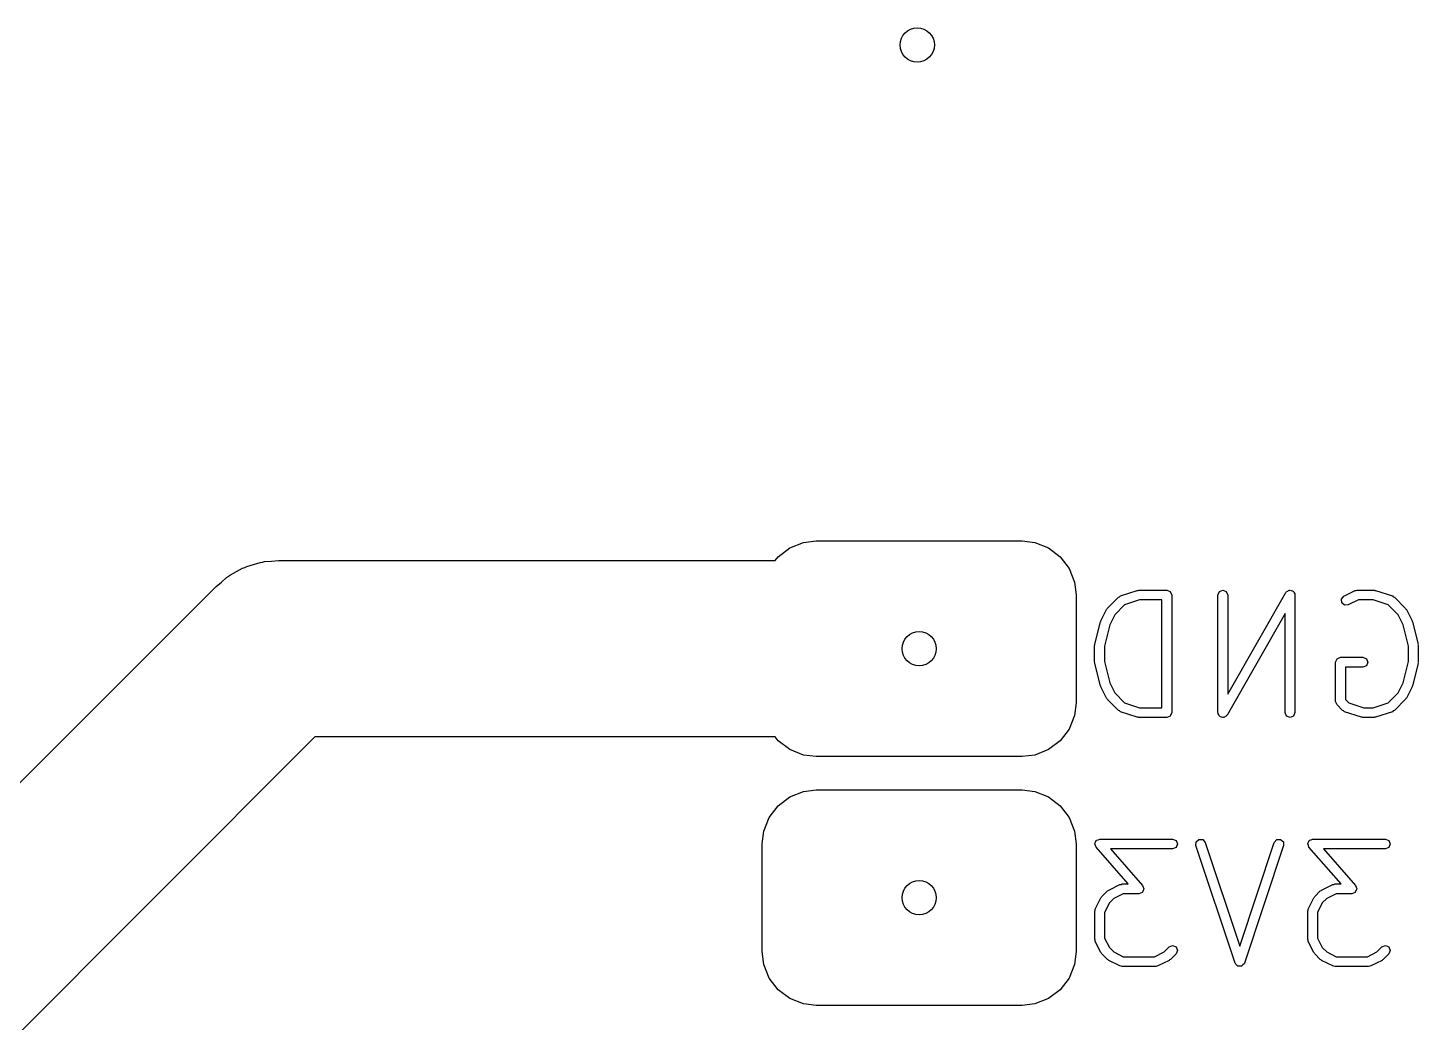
# Model space of a CAD drawing. Extents: x 3.77 to 7.14, y -5.39 to -1.99.
# Drawn here: x 6.568 to 7.126, y -2.582 to -2.182 of the extents above; entities that cross this region are included whole.
import ezdxf

# ---------------------------------------------------------------- set-up
doc = ezdxf.new("R2010")
doc.units = 0
doc.header["$MEASUREMENT"] = 0
doc.layers.add('BLACK', color=7, linetype='CONTINUOUS')

msp = doc.modelspace()

# ---------------------------------------------------------------- linework, layer by layer
at = {"layer": 'BLACK', "linetype": 'CONTINUOUS'}
for p, q in [((6.87364, -2.39116), (6.87913, -2.389)), ((6.87913, -2.389), (6.88425, -2.38839)), ((6.88425, -2.38839), (6.96693, -2.38839)), ((6.96693, -2.38839), (6.97206, -2.389)), ((6.97206, -2.389), (6.97754, -2.39116)), ((6.86778, -2.39626), (6.86894, -2.39473)), ((6.86894, -2.39473), (6.87364, -2.39116)), ((6.97754, -2.39116), (6.98224, -2.39473)), ((6.98224, -2.39473), (6.9858, -2.39943)), ((6.64901, -2.40198), (6.65149, -2.40071)), ((6.65149, -2.40071), (6.6539, -2.39932)), ((6.6539, -2.39932), (6.65478, -2.39904)), ((6.65478, -2.39904), (6.65561, -2.39861)), ((6.65561, -2.39861), (6.65829, -2.39789)), ((6.65829, -2.39789), (6.66094, -2.39703)), ((6.66094, -2.39703), (6.66187, -2.39694)), ((6.66187, -2.39694), (6.66276, -2.3967)), ((6.66276, -2.3967), (6.66554, -2.39655)), ((6.66554, -2.39655), (6.66831, -2.39626)), ((6.66831, -2.39626), (6.86778, -2.39626)), ((6.9858, -2.39943), (6.98797, -2.40491)), ((6.64325, -2.40664), (6.64541, -2.40489)), ((6.64541, -2.40489), (6.64748, -2.40303)), ((6.64748, -2.40303), (6.64829, -2.40256)), ((6.64829, -2.40256), (6.64901, -2.40198)), ((6.98797, -2.40491), (6.98858, -2.41004)), ((6.36032, -2.68957), (6.64325, -2.40664)), ((6.98858, -2.41004), (6.98858, -2.45335)), ((7.00114, -2.41547), (7.00564, -2.41097)), ((7.00564, -2.41097), (7.00606, -2.41079)), ((7.00606, -2.41079), (7.00641, -2.41049)), ((7.00641, -2.41049), (7.01316, -2.40824)), ((7.01316, -2.40824), (7.01348, -2.40827)), ((7.01348, -2.40827), (7.01378, -2.40814)), ((7.01378, -2.40814), (7.02503, -2.40814)), ((7.02503, -2.40814), (7.02642, -2.40872)), ((7.02642, -2.40872), (7.027, -2.41011)), ((7.027, -2.41011), (7.027, -2.45736)), ((7.04556, -2.41011), (7.04613, -2.40872)), ((7.04556, -2.45736), (7.04556, -2.41011)), ((7.04613, -2.40872), (7.04753, -2.40814)), ((7.04753, -2.40814), (7.04892, -2.40872)), ((7.04892, -2.40872), (7.04949, -2.41011)), ((7.04949, -2.44994), (7.07281, -2.40914)), ((7.04949, -2.41011), (7.04949, -2.44994)), ((7.07281, -2.40914), (7.07303, -2.40897)), ((7.07303, -2.40897), (7.07313, -2.40872)), ((7.07313, -2.40872), (7.0736, -2.40853)), ((7.0736, -2.40853), (7.074, -2.40821)), ((7.074, -2.40821), (7.07427, -2.40825)), ((7.07427, -2.40825), (7.07452, -2.40814)), ((7.07452, -2.40814), (7.07499, -2.40834)), ((7.07499, -2.40834), (7.0755, -2.4084)), ((7.0755, -2.4084), (7.07566, -2.40862)), ((7.07566, -2.40862), (7.07591, -2.40872)), ((7.07591, -2.40872), (7.07611, -2.40919)), ((7.07611, -2.40919), (7.07642, -2.40959)), ((7.07642, -2.40959), (7.07639, -2.40986)), ((7.07639, -2.40986), (7.07649, -2.41011)), ((7.07649, -2.41011), (7.07649, -2.45736)), ((7.09515, -2.41174), (7.09614, -2.4106)), ((7.09526, -2.41324), (7.09515, -2.41174)), ((7.09614, -2.4106), (7.10064, -2.40835)), ((7.10064, -2.40835), (7.1011, -2.40832)), ((7.1011, -2.40832), (7.10152, -2.40814)), ((7.10152, -2.40814), (7.10827, -2.40814)), ((7.10827, -2.40814), (7.10857, -2.40827)), ((7.10857, -2.40827), (7.10889, -2.40824)), ((7.10889, -2.40824), (7.11564, -2.41049)), ((7.11564, -2.41049), (7.11599, -2.41079)), ((7.11599, -2.41079), (7.11641, -2.41097)), ((7.11641, -2.41097), (7.12091, -2.41547)), ((6.99852, -2.42048), (7.00077, -2.41598)), ((7.00077, -2.41598), (7.00101, -2.41577)), ((7.00101, -2.41577), (7.00114, -2.41547)), ((7.00809, -2.41408), (7.00415, -2.41803)), ((7.0141, -2.41208), (7.00809, -2.41408)), ((7.02306, -2.41208), (7.0141, -2.41208)), ((7.02306, -2.45539), (7.02306, -2.41208)), ((7.07255, -2.41752), (7.04923, -2.45833)), ((7.07255, -2.45736), (7.07255, -2.41752)), ((7.0964, -2.41423), (7.09526, -2.41324)), ((7.0979, -2.41412), (7.0964, -2.41423)), ((7.10198, -2.41208), (7.0979, -2.41412)), ((7.10795, -2.41208), (7.10198, -2.41208)), ((7.11395, -2.41408), (7.10795, -2.41208)), ((7.1179, -2.41803), (7.11395, -2.41408)), ((7.12091, -2.41547), (7.12103, -2.41577)), ((7.12103, -2.41577), (7.12128, -2.41598)), ((7.12128, -2.41598), (7.12353, -2.42048)), ((6.99612, -2.42988), (6.99837, -2.42088)), ((6.99837, -2.42088), (6.9985, -2.4207)), ((6.9985, -2.4207), (6.99852, -2.42048)), ((7.00214, -2.42205), (7, -2.4306)), ((7.00415, -2.41803), (7.00214, -2.42205)), ((7.11991, -2.42205), (7.1179, -2.41803)), ((7.12205, -2.4306), (7.11991, -2.42205)), ((7.12353, -2.42048), (7.12354, -2.4207)), ((7.12354, -2.4207), (7.12368, -2.42088)), ((7.12368, -2.42088), (7.12593, -2.42988)), ((6.99606, -2.43036), (6.99616, -2.43013)), ((6.99606, -2.43711), (6.99606, -2.43036)), ((6.99616, -2.43013), (6.99612, -2.42988)), ((7, -2.4306), (7, -2.43687)), ((7.12205, -2.43687), (7.12205, -2.4306)), ((7.12593, -2.42988), (7.12589, -2.43013)), ((7.12589, -2.43013), (7.12598, -2.43036)), ((7.12598, -2.43036), (7.12598, -2.43711)), ((6.99616, -2.43734), (6.99606, -2.43711)), ((6.99612, -2.43759), (6.99616, -2.43734)), ((6.99837, -2.44659), (6.99612, -2.43759)), ((7, -2.43687), (7.00214, -2.44542)), ((7.0928, -2.43711), (7.09338, -2.43572)), ((7.0928, -2.45286), (7.0928, -2.43711)), ((7.09338, -2.43572), (7.09477, -2.43514)), ((7.09477, -2.43514), (7.10377, -2.43514)), ((7.10377, -2.43908), (7.09674, -2.43908)), ((7.09674, -2.43908), (7.09674, -2.45204)), ((7.10377, -2.43514), (7.10516, -2.43572)), ((7.10516, -2.4385), (7.10377, -2.43908)), ((7.10516, -2.43572), (7.10574, -2.43711)), ((7.10574, -2.43711), (7.10516, -2.4385)), ((7.11991, -2.44542), (7.12205, -2.43687)), ((7.12593, -2.43759), (7.12368, -2.44659)), ((7.12598, -2.43711), (7.12589, -2.43734)), ((7.12589, -2.43734), (7.12593, -2.43759)), ((7.00214, -2.44542), (7.00415, -2.44944)), ((7.1179, -2.44944), (7.11991, -2.44542)), ((6.9985, -2.44677), (6.99837, -2.44659)), ((6.99852, -2.44699), (6.9985, -2.44677)), ((7.00077, -2.45149), (6.99852, -2.44699)), ((7.00415, -2.44944), (7.00809, -2.45339)), ((7.11395, -2.45339), (7.1179, -2.44944)), ((7.12353, -2.44699), (7.12128, -2.45149)), ((7.12354, -2.44677), (7.12353, -2.44699)), ((7.12368, -2.44659), (7.12354, -2.44677)), ((6.98858, -2.45335), (6.98797, -2.45847)), ((7.00101, -2.4517), (7.00077, -2.45149)), ((7.00114, -2.452), (7.00101, -2.4517)), ((7.00564, -2.4565), (7.00114, -2.452)), ((7.00606, -2.45667), (7.00564, -2.4565)), ((7.00809, -2.45339), (7.0141, -2.45539)), ((7.0141, -2.45539), (7.02306, -2.45539)), ((7.09338, -2.45425), (7.0928, -2.45286)), ((7.09563, -2.4565), (7.09338, -2.45425)), ((7.09605, -2.45667), (7.09563, -2.4565)), ((7.09674, -2.45204), (7.09808, -2.45339)), ((7.09808, -2.45339), (7.10409, -2.45539)), ((7.10409, -2.45539), (7.10795, -2.45539)), ((7.10795, -2.45539), (7.11395, -2.45339)), ((7.11641, -2.4565), (7.11599, -2.45667)), ((7.12091, -2.452), (7.11641, -2.4565)), ((7.12103, -2.4517), (7.12091, -2.452)), ((7.12128, -2.45149), (7.12103, -2.4517)), ((6.98797, -2.45847), (6.9858, -2.46396)), ((7.00641, -2.45697), (7.00606, -2.45667)), ((7.01316, -2.45922), (7.00641, -2.45697)), ((7.01348, -2.4592), (7.01316, -2.45922)), ((7.01378, -2.45933), (7.01348, -2.4592)), ((7.02503, -2.45933), (7.01378, -2.45933)), ((7.02642, -2.45875), (7.02503, -2.45933)), ((7.027, -2.45736), (7.02642, -2.45875)), ((7.04566, -2.45761), (7.04556, -2.45736)), ((7.04563, -2.45787), (7.04566, -2.45761)), ((7.04594, -2.45828), (7.04563, -2.45787)), ((7.04613, -2.45875), (7.04594, -2.45828)), ((7.04638, -2.45885), (7.04613, -2.45875)), ((7.04655, -2.45907), (7.04638, -2.45885)), ((7.04705, -2.45913), (7.04655, -2.45907)), ((7.04753, -2.45933), (7.04705, -2.45913)), ((7.04778, -2.45922), (7.04753, -2.45933)), ((7.04804, -2.45926), (7.04778, -2.45922)), ((7.04845, -2.45894), (7.04804, -2.45926)), ((7.04892, -2.45875), (7.04845, -2.45894)), ((7.04902, -2.4585), (7.04892, -2.45875)), ((7.04923, -2.45833), (7.04902, -2.4585)), ((7.07313, -2.45875), (7.07255, -2.45736)), ((7.07452, -2.45933), (7.07313, -2.45875)), ((7.07591, -2.45875), (7.07452, -2.45933)), ((7.07649, -2.45736), (7.07591, -2.45875)), ((7.0964, -2.45697), (7.09605, -2.45667)), ((7.10315, -2.45922), (7.0964, -2.45697)), ((7.10347, -2.4592), (7.10315, -2.45922)), ((7.10377, -2.45933), (7.10347, -2.4592)), ((7.10827, -2.45933), (7.10377, -2.45933)), ((7.10857, -2.4592), (7.10827, -2.45933)), ((7.10889, -2.45922), (7.10857, -2.4592)), ((7.11564, -2.45697), (7.10889, -2.45922)), ((7.11599, -2.45667), (7.11564, -2.45697)), ((6.68298, -2.46713), (6.40005, -2.75005)), ((6.86778, -2.46713), (6.68298, -2.46713)), ((6.86894, -2.46866), (6.86778, -2.46713)), ((6.9858, -2.46396), (6.98224, -2.46866)), ((6.87364, -2.47222), (6.86894, -2.46866)), ((6.87913, -2.47438), (6.87364, -2.47222)), ((6.97754, -2.47222), (6.97206, -2.47438)), ((6.98224, -2.46866), (6.97754, -2.47222)), ((6.88425, -2.475), (6.87913, -2.47438)), ((6.96693, -2.475), (6.88425, -2.475)), ((6.97206, -2.47438), (6.96693, -2.475)), ((6.87364, -2.49116), (6.87913, -2.489)), ((6.87913, -2.489), (6.88425, -2.48839)), ((6.88425, -2.48839), (6.96693, -2.48839)), ((6.96693, -2.48839), (6.97206, -2.489)), ((6.97206, -2.489), (6.97754, -2.49116)), ((6.86538, -2.49943), (6.86894, -2.49473)), ((6.86894, -2.49473), (6.87364, -2.49116)), ((6.97754, -2.49116), (6.98224, -2.49473)), ((6.98224, -2.49473), (6.9858, -2.49943)), ((6.86321, -2.50491), (6.86538, -2.49943)), ((6.9858, -2.49943), (6.98797, -2.50491)), ((6.8626, -2.51004), (6.86321, -2.50491)), ((6.98797, -2.50491), (6.98858, -2.51004)), ((6.8626, -2.55335), (6.8626, -2.51004)), ((6.98858, -2.51004), (6.98858, -2.55335)), ((6.99612, -2.50998), (6.99643, -2.50936)), ((6.99615, -2.51005), (6.99612, -2.50998)), ((6.99612, -2.51011), (6.99615, -2.51005)), ((6.99638, -2.51075), (6.99612, -2.51011)), ((6.99661, -2.51141), (6.99638, -2.51075)), ((6.99643, -2.50936), (6.9967, -2.50872)), ((7.0095, -2.52614), (6.99661, -2.51141)), ((6.9967, -2.50872), (6.99676, -2.50869)), ((6.99676, -2.50869), (6.99679, -2.50863)), ((6.99679, -2.50863), (6.99745, -2.50841)), ((6.99745, -2.50841), (6.99809, -2.50814)), ((6.99809, -2.50814), (7.02733, -2.50814)), ((7.02733, -2.51208), (7.00243, -2.51208)), ((7.00243, -2.51208), (7.01532, -2.52681)), ((7.02733, -2.50814), (7.02873, -2.50872)), ((7.02873, -2.5115), (7.02733, -2.51208)), ((7.02873, -2.50872), (7.0293, -2.51011)), ((7.0293, -2.51011), (7.02873, -2.5115)), ((7.03672, -2.51073), (7.03682, -2.50923)), ((7.05246, -2.55798), (7.03672, -2.51073)), ((7.03682, -2.50923), (7.03796, -2.50825)), ((7.03796, -2.50825), (7.03946, -2.50835)), ((7.03946, -2.50835), (7.04045, -2.50949)), ((7.04045, -2.50949), (7.05433, -2.55113)), ((7.05433, -2.55113), (7.06821, -2.50949)), ((7.07195, -2.51073), (7.0562, -2.55798)), ((7.06821, -2.50949), (7.0692, -2.50835)), ((7.0692, -2.50835), (7.0707, -2.50825)), ((7.0707, -2.50825), (7.07184, -2.50923)), ((7.07184, -2.50923), (7.07195, -2.51073)), ((7.08161, -2.50998), (7.08192, -2.50936)), ((7.08164, -2.51005), (7.08161, -2.50998)), ((7.08161, -2.51011), (7.08164, -2.51005)), ((7.08187, -2.51075), (7.08161, -2.51011)), ((7.0821, -2.51141), (7.08187, -2.51075)), ((7.08192, -2.50936), (7.08219, -2.50872)), ((7.09499, -2.52614), (7.0821, -2.51141)), ((7.08219, -2.50872), (7.08225, -2.50869)), ((7.08225, -2.50869), (7.08228, -2.50863)), ((7.08228, -2.50863), (7.08294, -2.50841)), ((7.08294, -2.50841), (7.08358, -2.50814)), ((7.08358, -2.50814), (7.11282, -2.50814)), ((7.11282, -2.51208), (7.08792, -2.51208)), ((7.08792, -2.51208), (7.10081, -2.52681)), ((7.11282, -2.50814), (7.11422, -2.50872)), ((7.11422, -2.5115), (7.11282, -2.51208)), ((7.11422, -2.50872), (7.11479, -2.51011)), ((7.11479, -2.51011), (7.11422, -2.5115)), ((6.99895, -2.53122), (7.0012, -2.52897)), ((7.0012, -2.52897), (7.00149, -2.52884)), ((7.00149, -2.52884), (7.00171, -2.5286)), ((7.00171, -2.5286), (7.00621, -2.52635)), ((7.00621, -2.52635), (7.00666, -2.52632)), ((7.00666, -2.52632), (7.00709, -2.52614)), ((7.00709, -2.52614), (7.0095, -2.52614)), ((7.01549, -2.52886), (7.01523, -2.5295)), ((7.01532, -2.52681), (7.01554, -2.52747)), ((7.0158, -2.52824), (7.01549, -2.52886)), ((7.01554, -2.52747), (7.0158, -2.52811)), ((7.0158, -2.52811), (7.01578, -2.52817)), ((7.01578, -2.52817), (7.0158, -2.52824)), ((7.08443, -2.53122), (7.08668, -2.52897)), ((7.08668, -2.52897), (7.08698, -2.52884)), ((7.08698, -2.52884), (7.0872, -2.5286)), ((7.0872, -2.5286), (7.0917, -2.52635)), ((7.0917, -2.52635), (7.09215, -2.52632)), ((7.09215, -2.52632), (7.09258, -2.52614)), ((7.09258, -2.52614), (7.09499, -2.52614)), ((7.10098, -2.52886), (7.10072, -2.5295)), ((7.10081, -2.52681), (7.10103, -2.52747)), ((7.10129, -2.52824), (7.10098, -2.52886)), ((7.10103, -2.52747), (7.10129, -2.52811)), ((7.10129, -2.52811), (7.10127, -2.52817)), ((7.10127, -2.52817), (7.10129, -2.52824)), ((6.99633, -2.53623), (6.99858, -2.53173)), ((6.99858, -2.53173), (6.99882, -2.53152)), ((6.99882, -2.53152), (6.99895, -2.53122)), ((7.00196, -2.53378), (7.00006, -2.53757)), ((7.00375, -2.53198), (7.00196, -2.53378)), ((7.00755, -2.53008), (7.00375, -2.53198)), ((7.01384, -2.53008), (7.00755, -2.53008)), ((7.01448, -2.52981), (7.01384, -2.53008)), ((7.01513, -2.52959), (7.01448, -2.52981)), ((7.01516, -2.52953), (7.01513, -2.52959)), ((7.01523, -2.5295), (7.01516, -2.52953)), ((7.08182, -2.53623), (7.08407, -2.53173)), ((7.08407, -2.53173), (7.08431, -2.53152)), ((7.08431, -2.53152), (7.08443, -2.53122)), ((7.08744, -2.53378), (7.08555, -2.53757)), ((7.08924, -2.53198), (7.08744, -2.53378)), ((7.09304, -2.53008), (7.08924, -2.53198)), ((7.09933, -2.53008), (7.09304, -2.53008)), ((7.09997, -2.52981), (7.09933, -2.53008)), ((7.10062, -2.52959), (7.09997, -2.52981)), ((7.10065, -2.52953), (7.10062, -2.52959)), ((7.10072, -2.5295), (7.10065, -2.52953)), ((6.99612, -2.53711), (6.99629, -2.53669)), ((6.99612, -2.54836), (6.99612, -2.53711)), ((6.99629, -2.53669), (6.99633, -2.53623)), ((7.00006, -2.53757), (7.00006, -2.54789)), ((7.08161, -2.53711), (7.08178, -2.53669)), ((7.08161, -2.54836), (7.08161, -2.53711)), ((7.08178, -2.53669), (7.08182, -2.53623)), ((7.08555, -2.53757), (7.08555, -2.54789)), ((6.99629, -2.54878), (6.99612, -2.54836)), ((6.99633, -2.54924), (6.99629, -2.54878)), ((6.99858, -2.55374), (6.99633, -2.54924)), ((7.00006, -2.54789), (7.00196, -2.55169)), ((7.02392, -2.55349), (7.02594, -2.55147)), ((7.02594, -2.55147), (7.02733, -2.55089)), ((7.02733, -2.55089), (7.02873, -2.55147)), ((7.02873, -2.55147), (7.0293, -2.55286)), ((7.08178, -2.54878), (7.08161, -2.54836)), ((7.08182, -2.54924), (7.08178, -2.54878)), ((7.08407, -2.55374), (7.08182, -2.54924)), ((7.08555, -2.54789), (7.08744, -2.55169)), ((7.10941, -2.55349), (7.11143, -2.55147)), ((7.11143, -2.55147), (7.11282, -2.55089)), ((7.11282, -2.55089), (7.11422, -2.55147)), ((7.11422, -2.55147), (7.11479, -2.55286)), ((6.86321, -2.55847), (6.8626, -2.55335)), ((6.98858, -2.55335), (6.98797, -2.55847)), ((6.99882, -2.55395), (6.99858, -2.55374)), ((6.99895, -2.55425), (6.99882, -2.55395)), ((7.0012, -2.5565), (6.99895, -2.55425)), ((7.00149, -2.55662), (7.0012, -2.5565)), ((7.00171, -2.55687), (7.00149, -2.55662)), ((7.00621, -2.55912), (7.00171, -2.55687)), ((7.00196, -2.55169), (7.00375, -2.55349)), ((7.00375, -2.55349), (7.00755, -2.55539)), ((7.00755, -2.55539), (7.02012, -2.55539)), ((7.02012, -2.55539), (7.02392, -2.55349)), ((7.02596, -2.55687), (7.02147, -2.55912)), ((7.02618, -2.55662), (7.02596, -2.55687)), ((7.02648, -2.5565), (7.02618, -2.55662)), ((7.02873, -2.55425), (7.02648, -2.5565)), ((7.0293, -2.55286), (7.02873, -2.55425)), ((7.08431, -2.55395), (7.08407, -2.55374)), ((7.08443, -2.55425), (7.08431, -2.55395)), ((7.08668, -2.5565), (7.08443, -2.55425)), ((7.08698, -2.55662), (7.08668, -2.5565)), ((7.0872, -2.55687), (7.08698, -2.55662)), ((7.0917, -2.55912), (7.0872, -2.55687)), ((7.08744, -2.55169), (7.08924, -2.55349)), ((7.08924, -2.55349), (7.09304, -2.55539)), ((7.09304, -2.55539), (7.10561, -2.55539)), ((7.10561, -2.55539), (7.10941, -2.55349)), ((7.11145, -2.55687), (7.10695, -2.55912)), ((7.11167, -2.55662), (7.11145, -2.55687)), ((7.11197, -2.5565), (7.11167, -2.55662)), ((7.11422, -2.55425), (7.11197, -2.5565)), ((7.11479, -2.55286), (7.11422, -2.55425)), ((6.86538, -2.56396), (6.86321, -2.55847)), ((6.98797, -2.55847), (6.9858, -2.56396)), ((7.00666, -2.55915), (7.00621, -2.55912)), ((7.00709, -2.55933), (7.00666, -2.55915)), ((7.02058, -2.55933), (7.00709, -2.55933)), ((7.02101, -2.55915), (7.02058, -2.55933)), ((7.02147, -2.55912), (7.02101, -2.55915)), ((7.05256, -2.55809), (7.05246, -2.55798)), ((7.05257, -2.55824), (7.05256, -2.55809)), ((7.05304, -2.55865), (7.05257, -2.55824)), ((7.05345, -2.55912), (7.05304, -2.55865)), ((7.0536, -2.55913), (7.05345, -2.55912)), ((7.05371, -2.55922), (7.0536, -2.55913)), ((7.05433, -2.55918), (7.05371, -2.55922)), ((7.05495, -2.55922), (7.05433, -2.55918)), ((7.05506, -2.55913), (7.05495, -2.55922)), ((7.05521, -2.55912), (7.05506, -2.55913)), ((7.05562, -2.55865), (7.05521, -2.55912)), ((7.05609, -2.55824), (7.05562, -2.55865)), ((7.0561, -2.55809), (7.05609, -2.55824)), ((7.0562, -2.55798), (7.0561, -2.55809)), ((7.09215, -2.55915), (7.0917, -2.55912)), ((7.09258, -2.55933), (7.09215, -2.55915)), ((7.10607, -2.55933), (7.09258, -2.55933)), ((7.1065, -2.55915), (7.10607, -2.55933)), ((7.10695, -2.55912), (7.1065, -2.55915)), ((6.86894, -2.56866), (6.86538, -2.56396)), ((6.9858, -2.56396), (6.98224, -2.56866)), ((6.87364, -2.57222), (6.86894, -2.56866)), ((6.87913, -2.57438), (6.87364, -2.57222)), ((6.97754, -2.57222), (6.97206, -2.57438)), ((6.98224, -2.56866), (6.97754, -2.57222)), ((6.88425, -2.575), (6.87913, -2.57438)), ((6.96693, -2.575), (6.88425, -2.575)), ((6.97206, -2.57438), (6.96693, -2.575))]:
    msp.add_line(p, q, dxfattribs=at)
at = {"layer": 'BLACK'}
for centre in [(6.9248, -2.18917), (6.92559, -2.43169), (6.92559, -2.53169)]:
    msp.add_circle(centre, 0.00689, dxfattribs=at)

doc.saveas('drawing.dxf')
